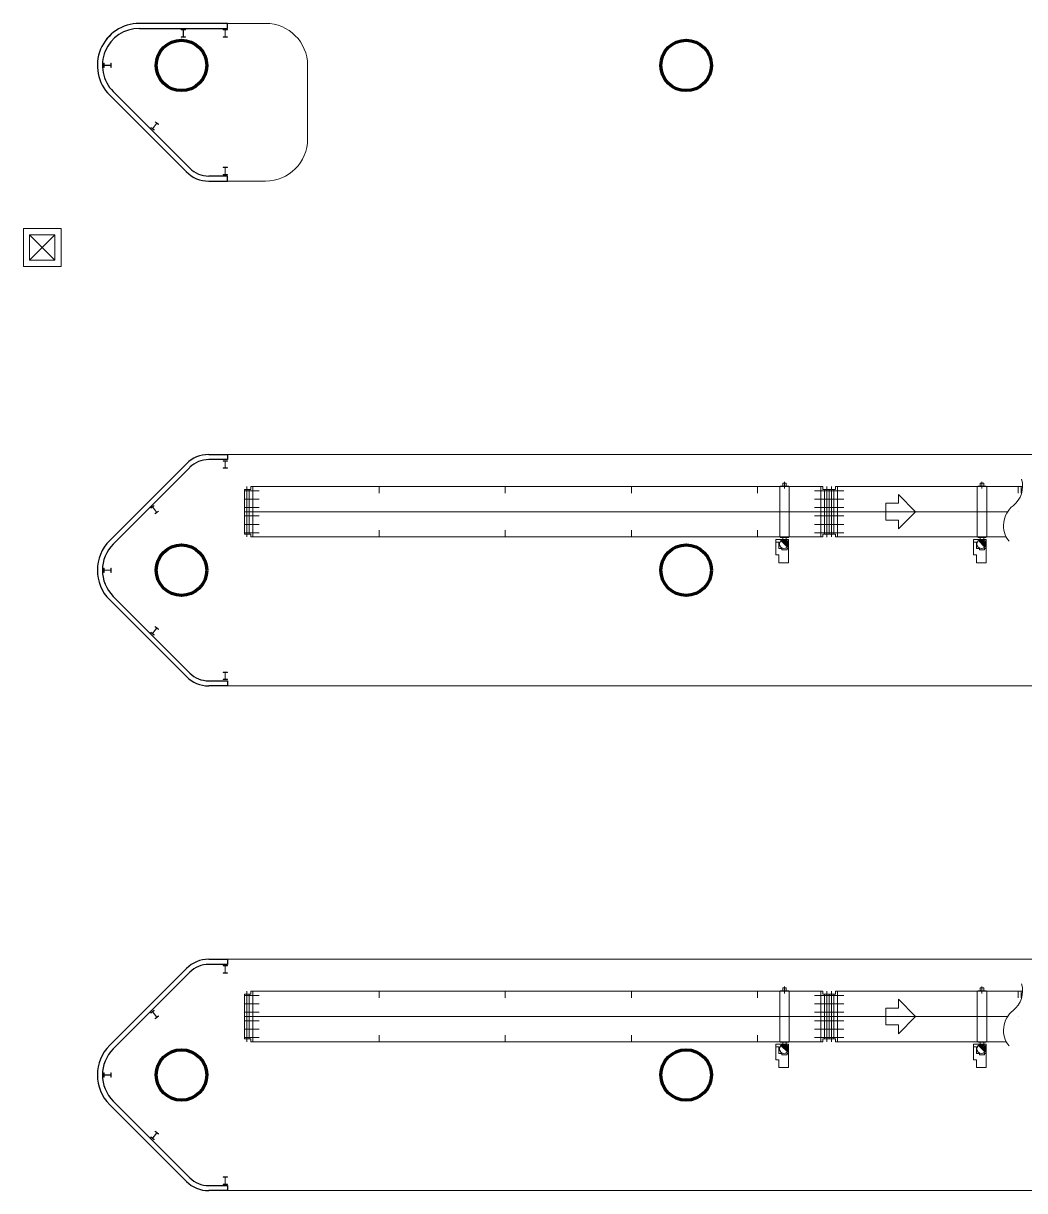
# Model space of a CAD drawing. Header units: metres. Extents: x 1807 to 3745, y 842 to 1968.
# Drawn here: x 3386.24 to 3410.05, y 1353.25 to 1381 of the extents above; entities that cross this region are included whole.
import ezdxf

# ---------------------------------------------------------------- set-up
doc = ezdxf.new("R2010")
doc.units = ezdxf.units.M
doc.header["$MEASUREMENT"] = 0
doc.layers.add('Level 1', color=7, linetype='Continuous', lineweight=0)

msp = doc.modelspace()

# ---------------------------------------------------------------- linework, layer by layer
at = {"layer": 'Level 1', "color": 7, "linetype": 'Continuous', "lineweight": 0}
for p, q in [((3392, 1381), (3389, 1381)), ((3393, 1378.25), (3393, 1380)), ((3388.293, 1379.293), (3390.116, 1377.47)), ((3390.646, 1377.25), (3392, 1377.25)), ((3387.14, 1376.12), (3386.24, 1376.12)), ((3386.24, 1376.12), (3386.24, 1375.22)), ((3386.39, 1375.37), (3386.99, 1375.97)), ((3386.99, 1375.37), (3386.39, 1375.97)), ((3387.14, 1375.22), (3387.14, 1376.12)), ((3386.24, 1375.22), (3387.14, 1375.22)), ((3427.354, 1370.75), (3390.647, 1370.75)), ((3390.117, 1370.53), (3388.294, 1368.707)), ((3404.3, 1370.07), (3404.3, 1370)), ((3404.3, 1370.07), (3404.38, 1370.07)), ((3404.38, 1370.07), (3404.38, 1370)), ((3408.996, 1370.07), (3408.996, 1370)), ((3408.996, 1370.07), (3409.076, 1370.07)), ((3409.076, 1370.07), (3409.076, 1370)), ((3391.5, 1368.86), (3391.5, 1369.92)), ((3391.5, 1369.92), (3391.65, 1369.92)), ((3391.5, 1369.89), (3391.85, 1369.89)), ((3391.65, 1369.99), (3391.7, 1369.99)), ((3391.65, 1369.92), (3391.65, 1369.99)), ((3405.2, 1369.99), (3391.7, 1369.99)), ((3394.7, 1369.99), (3394.7, 1369.83)), ((3397.7, 1369.99), (3397.7, 1369.83)), ((3400.7, 1369.99), (3400.7, 1369.83)), ((3403.7, 1369.99), (3403.7, 1369.83)), ((3404.24, 1370), (3404.44, 1370)), ((3405.4, 1369.89), (3405.05, 1369.89)), ((3405.25, 1369.99), (3405.2, 1369.99)), ((3405.25, 1369.92), (3405.25, 1369.99)), ((3405.4, 1369.92), (3405.25, 1369.92)), ((3405.4, 1369.92), (3405.4, 1368.86)), ((3405.4, 1368.86), (3405.4, 1369.92)), ((3405.4, 1369.92), (3405.55, 1369.92)), ((3405.4, 1369.89), (3405.75, 1369.89)), ((3405.55, 1369.99), (3405.6, 1369.99)), ((3405.55, 1369.92), (3405.55, 1369.99)), ((3405.6, 1369.99), (3410.001, 1369.99)), ((3407.048, 1369.8), (3407.458, 1369.39)), ((3407.048, 1369.59), (3407.048, 1369.8)), ((3408.936, 1370), (3409.136, 1370)), ((3409.896, 1369.83), (3409.896, 1369.99)), ((3409.964, 1369.83), (3409.964, 1369.99)), ((3391.5, 1369.69), (3391.85, 1369.69)), ((3391.5, 1369.49), (3391.85, 1369.49)), ((3405.4, 1369.69), (3405.05, 1369.69)), ((3405.4, 1369.49), (3405.05, 1369.49)), ((3405.4, 1369.69), (3405.75, 1369.69)), ((3405.4, 1369.49), (3405.75, 1369.49)), ((3406.748, 1369.19), (3406.748, 1369.59)), ((3406.748, 1369.59), (3407.048, 1369.59)), ((3391.499, 1369.389), (3391.501, 1369.391)), ((3391.499, 1369.391), (3391.501, 1369.389)), ((3391.5, 1369.29), (3391.85, 1369.29)), ((3391.699, 1369.389), (3391.701, 1369.391)), ((3391.699, 1369.391), (3391.701, 1369.389)), ((3394.601, 1369.391), (3394.599, 1369.389)), ((3394.601, 1369.389), (3394.599, 1369.391)), ((3394.701, 1369.391), (3394.699, 1369.389)), ((3394.701, 1369.389), (3394.699, 1369.391)), ((3397.601, 1369.391), (3397.599, 1369.389)), ((3397.601, 1369.389), (3397.599, 1369.391)), ((3397.701, 1369.391), (3397.699, 1369.389)), ((3397.701, 1369.389), (3397.699, 1369.391)), ((3400.601, 1369.391), (3400.599, 1369.389)), ((3400.601, 1369.389), (3400.599, 1369.391)), ((3400.701, 1369.391), (3400.699, 1369.389)), ((3400.701, 1369.389), (3400.699, 1369.391)), ((3403.601, 1369.391), (3403.599, 1369.389)), ((3403.601, 1369.389), (3403.599, 1369.391)), ((3403.701, 1369.391), (3403.699, 1369.389)), ((3403.701, 1369.389), (3403.699, 1369.391)), ((3403.701, 1369.389), (3403.699, 1369.391)), ((3403.701, 1369.391), (3403.699, 1369.389)), ((3405.4, 1369.29), (3405.05, 1369.29)), ((3405.201, 1369.391), (3405.199, 1369.389)), ((3405.201, 1369.389), (3405.199, 1369.391)), ((3405.201, 1369.389), (3405.199, 1369.391)), ((3405.201, 1369.391), (3405.199, 1369.389)), ((3405.401, 1369.391), (3405.399, 1369.389)), ((3405.401, 1369.389), (3405.399, 1369.391)), ((3405.399, 1369.389), (3405.401, 1369.391)), ((3405.399, 1369.391), (3405.401, 1369.389)), ((3405.4, 1369.29), (3405.75, 1369.29)), ((3405.599, 1369.389), (3405.601, 1369.391)), ((3405.599, 1369.391), (3405.601, 1369.389)), ((3406.748, 1369.19), (3407.048, 1369.19)), ((3407.048, 1368.98), (3407.458, 1369.39)), ((3407.048, 1368.98), (3407.048, 1369.19)), ((3407.102, 1369.389), (3407.104, 1369.391)), ((3407.102, 1369.391), (3407.104, 1369.389)), ((3407.457, 1369.389), (3407.459, 1369.391)), ((3407.457, 1369.391), (3407.459, 1369.389)), ((3408.397, 1369.389), (3408.395, 1369.391)), ((3408.397, 1369.391), (3408.395, 1369.389)), ((3409.897, 1369.389), (3409.895, 1369.391)), ((3409.897, 1369.391), (3409.895, 1369.389)), ((3391.5, 1369.09), (3391.85, 1369.09)), ((3394.7, 1368.95), (3394.7, 1368.79)), ((3397.7, 1368.95), (3397.7, 1368.79)), ((3400.7, 1368.95), (3400.7, 1368.79)), ((3403.7, 1368.95), (3403.7, 1368.79)), ((3405.4, 1369.09), (3405.05, 1369.09)), ((3405.4, 1369.09), (3405.75, 1369.09)), ((3391.5, 1368.89), (3391.85, 1368.89)), ((3391.5, 1368.86), (3391.65, 1368.86)), ((3391.65, 1368.86), (3391.65, 1368.79)), ((3391.65, 1368.79), (3391.7, 1368.79)), ((3405.2, 1368.79), (3391.7, 1368.79)), ((3404.436, 1368.73), (3404.136, 1368.73)), ((3404.136, 1368.73), (3404.136, 1368.67)), ((3404.208, 1368.67), (3404.136, 1368.67)), ((3404.208, 1368.67), (3404.208, 1368.512)), ((3404.24, 1368.78), (3404.44, 1368.78)), ((3404.408, 1368.548), (3404.254, 1368.703)), ((3404.423, 1368.569), (3404.275, 1368.717)), ((3404.3, 1368.78), (3404.3, 1368.73)), ((3404.433, 1368.594), (3404.3, 1368.727)), ((3404.436, 1368.627), (3404.332, 1368.73)), ((3404.38, 1368.78), (3404.38, 1368.73)), ((3404.436, 1368.73), (3404.436, 1368.512)), ((3405.4, 1368.89), (3405.05, 1368.89)), ((3405.25, 1368.79), (3405.2, 1368.79)), ((3405.4, 1368.86), (3405.25, 1368.86)), ((3405.25, 1368.86), (3405.25, 1368.79)), ((3405.4, 1368.89), (3405.75, 1368.89)), ((3405.4, 1368.86), (3405.55, 1368.86)), ((3405.55, 1368.86), (3405.55, 1368.79)), ((3405.55, 1368.79), (3405.6, 1368.79)), ((3405.6, 1368.79), (3409.613, 1368.79)), ((3409.132, 1368.73), (3408.832, 1368.73)), ((3408.832, 1368.73), (3408.832, 1368.67)), ((3408.904, 1368.67), (3408.832, 1368.67)), ((3408.904, 1368.67), (3408.904, 1368.512)), ((3408.936, 1368.78), (3409.136, 1368.78)), ((3409.104, 1368.548), (3408.95, 1368.703)), ((3409.119, 1368.569), (3408.97, 1368.717)), ((3408.996, 1368.78), (3408.996, 1368.73)), ((3409.128, 1368.594), (3408.996, 1368.727)), ((3409.132, 1368.627), (3409.028, 1368.73)), ((3409.076, 1368.78), (3409.076, 1368.73)), ((3409.132, 1368.73), (3409.132, 1368.512)), ((3404.28, 1368.512), (3404.208, 1368.512)), ((3404.28, 1368.512), (3404.28, 1368.482)), ((3404.4, 1368.482), (3404.28, 1368.482)), ((3404.436, 1368.512), (3404.4, 1368.512)), ((3404.4, 1368.512), (3404.4, 1368.482)), ((3408.976, 1368.512), (3408.904, 1368.512)), ((3409.096, 1368.482), (3408.975, 1368.482)), ((3408.976, 1368.512), (3408.976, 1368.482)), ((3409.132, 1368.512), (3409.096, 1368.512)), ((3409.096, 1368.512), (3409.096, 1368.482)), ((3388.294, 1367.293), (3390.117, 1365.47)), ((3390.647, 1365.25), (3427.354, 1365.25)), ((3427.354, 1358.75), (3390.647, 1358.75)), ((3390.117, 1358.53), (3388.294, 1356.707)), ((3391.5, 1356.86), (3391.5, 1357.92)), ((3391.5, 1357.92), (3391.65, 1357.92)), ((3391.5, 1357.89), (3391.85, 1357.89)), ((3391.65, 1357.99), (3391.7, 1357.99)), ((3391.65, 1357.92), (3391.65, 1357.99)), ((3405.2, 1357.99), (3391.7, 1357.99)), ((3394.7, 1357.99), (3394.7, 1357.83)), ((3397.7, 1357.99), (3397.7, 1357.83)), ((3400.7, 1357.99), (3400.7, 1357.83)), ((3403.7, 1357.99), (3403.7, 1357.83)), ((3404.24, 1358), (3404.44, 1358)), ((3404.3, 1358.07), (3404.3, 1358)), ((3404.3, 1358.07), (3404.38, 1358.07)), ((3404.38, 1358.07), (3404.38, 1358)), ((3405.4, 1357.89), (3405.05, 1357.89)), ((3405.25, 1357.99), (3405.2, 1357.99)), ((3405.25, 1357.92), (3405.25, 1357.99)), ((3405.4, 1357.92), (3405.25, 1357.92)), ((3405.4, 1357.92), (3405.4, 1356.86)), ((3405.4, 1356.86), (3405.4, 1357.92)), ((3405.4, 1357.92), (3405.55, 1357.92)), ((3405.4, 1357.89), (3405.75, 1357.89)), ((3405.55, 1357.99), (3405.6, 1357.99)), ((3405.55, 1357.92), (3405.55, 1357.99)), ((3405.6, 1357.99), (3410.001, 1357.99)), ((3408.936, 1358), (3409.136, 1358)), ((3408.996, 1358.07), (3408.996, 1358)), ((3408.996, 1358.07), (3409.076, 1358.07)), ((3409.076, 1358.07), (3409.076, 1358)), ((3409.896, 1357.83), (3409.896, 1357.99)), ((3409.964, 1357.83), (3409.964, 1357.99)), ((3391.5, 1357.69), (3391.85, 1357.69)), ((3405.4, 1357.69), (3405.05, 1357.69)), ((3405.4, 1357.69), (3405.75, 1357.69)), ((3406.748, 1357.19), (3406.748, 1357.59)), ((3406.748, 1357.59), (3407.048, 1357.59)), ((3407.048, 1357.8), (3407.458, 1357.39)), ((3407.048, 1357.59), (3407.048, 1357.8)), ((3391.499, 1357.389), (3391.501, 1357.391)), ((3391.499, 1357.391), (3391.501, 1357.389)), ((3391.5, 1357.49), (3391.85, 1357.49)), ((3391.5, 1357.29), (3391.85, 1357.29)), ((3391.699, 1357.389), (3391.701, 1357.391)), ((3391.699, 1357.391), (3391.701, 1357.389)), ((3394.601, 1357.391), (3394.599, 1357.389)), ((3394.601, 1357.389), (3394.599, 1357.391)), ((3394.701, 1357.391), (3394.699, 1357.389)), ((3394.701, 1357.389), (3394.699, 1357.391)), ((3397.601, 1357.391), (3397.599, 1357.389)), ((3397.601, 1357.389), (3397.599, 1357.391)), ((3397.701, 1357.391), (3397.699, 1357.389)), ((3397.701, 1357.389), (3397.699, 1357.391)), ((3400.601, 1357.391), (3400.599, 1357.389)), ((3400.601, 1357.389), (3400.599, 1357.391)), ((3400.701, 1357.391), (3400.699, 1357.389)), ((3400.701, 1357.389), (3400.699, 1357.391)), ((3403.601, 1357.391), (3403.599, 1357.389)), ((3403.601, 1357.389), (3403.599, 1357.391)), ((3403.701, 1357.391), (3403.699, 1357.389)), ((3403.701, 1357.389), (3403.699, 1357.391)), ((3403.701, 1357.389), (3403.699, 1357.391)), ((3403.701, 1357.391), (3403.699, 1357.389)), ((3405.4, 1357.49), (3405.05, 1357.49)), ((3405.4, 1357.29), (3405.05, 1357.29)), ((3405.201, 1357.391), (3405.199, 1357.389)), ((3405.201, 1357.389), (3405.199, 1357.391)), ((3405.201, 1357.389), (3405.199, 1357.391)), ((3405.201, 1357.391), (3405.199, 1357.389)), ((3405.401, 1357.391), (3405.399, 1357.389)), ((3405.401, 1357.389), (3405.399, 1357.391)), ((3405.399, 1357.389), (3405.401, 1357.391)), ((3405.399, 1357.391), (3405.401, 1357.389)), ((3405.4, 1357.49), (3405.75, 1357.49)), ((3405.4, 1357.29), (3405.75, 1357.29)), ((3405.599, 1357.389), (3405.601, 1357.391)), ((3405.599, 1357.391), (3405.601, 1357.389)), ((3407.048, 1356.98), (3407.458, 1357.39)), ((3407.102, 1357.389), (3407.104, 1357.391)), ((3407.102, 1357.391), (3407.104, 1357.389)), ((3407.457, 1357.389), (3407.459, 1357.391)), ((3407.457, 1357.391), (3407.459, 1357.389)), ((3408.397, 1357.389), (3408.395, 1357.391)), ((3408.397, 1357.391), (3408.395, 1357.389)), ((3409.897, 1357.389), (3409.895, 1357.391)), ((3409.897, 1357.391), (3409.895, 1357.389)), ((3391.5, 1357.09), (3391.85, 1357.09)), ((3405.4, 1357.09), (3405.05, 1357.09)), ((3405.4, 1357.09), (3405.75, 1357.09)), ((3406.748, 1357.19), (3407.048, 1357.19)), ((3407.048, 1356.98), (3407.048, 1357.19)), ((3391.5, 1356.89), (3391.85, 1356.89)), ((3391.5, 1356.86), (3391.65, 1356.86)), ((3391.65, 1356.86), (3391.65, 1356.79)), ((3391.65, 1356.79), (3391.7, 1356.79)), ((3405.2, 1356.79), (3391.7, 1356.79)), ((3394.7, 1356.95), (3394.7, 1356.79)), ((3397.7, 1356.95), (3397.7, 1356.79)), ((3400.7, 1356.95), (3400.7, 1356.79)), ((3403.7, 1356.95), (3403.7, 1356.79)), ((3404.436, 1356.73), (3404.136, 1356.73)), ((3404.136, 1356.73), (3404.136, 1356.67)), ((3404.24, 1356.78), (3404.44, 1356.78)), ((3404.408, 1356.548), (3404.254, 1356.703)), ((3404.423, 1356.569), (3404.275, 1356.717)), ((3404.3, 1356.78), (3404.3, 1356.73)), ((3404.433, 1356.594), (3404.3, 1356.727)), ((3404.436, 1356.627), (3404.332, 1356.73)), ((3404.38, 1356.78), (3404.38, 1356.73)), ((3404.436, 1356.73), (3404.436, 1356.512)), ((3405.4, 1356.89), (3405.05, 1356.89)), ((3405.25, 1356.79), (3405.2, 1356.79)), ((3405.4, 1356.86), (3405.25, 1356.86)), ((3405.25, 1356.86), (3405.25, 1356.79)), ((3405.4, 1356.89), (3405.75, 1356.89)), ((3405.4, 1356.86), (3405.55, 1356.86)), ((3405.55, 1356.86), (3405.55, 1356.79)), ((3405.55, 1356.79), (3405.6, 1356.79)), ((3405.6, 1356.79), (3409.613, 1356.79)), ((3409.132, 1356.73), (3408.832, 1356.73)), ((3408.832, 1356.73), (3408.832, 1356.67)), ((3408.936, 1356.78), (3409.136, 1356.78)), ((3409.104, 1356.548), (3408.95, 1356.703)), ((3409.119, 1356.569), (3408.97, 1356.717)), ((3408.996, 1356.78), (3408.996, 1356.73)), ((3409.128, 1356.594), (3408.996, 1356.727)), ((3409.132, 1356.627), (3409.028, 1356.73)), ((3409.076, 1356.78), (3409.076, 1356.73)), ((3409.132, 1356.73), (3409.132, 1356.512)), ((3404.208, 1356.67), (3404.136, 1356.67)), ((3404.208, 1356.67), (3404.208, 1356.512)), ((3404.28, 1356.512), (3404.208, 1356.512)), ((3404.28, 1356.512), (3404.28, 1356.482)), ((3404.4, 1356.482), (3404.28, 1356.482)), ((3404.436, 1356.512), (3404.4, 1356.512)), ((3404.4, 1356.512), (3404.4, 1356.482)), ((3408.904, 1356.67), (3408.832, 1356.67)), ((3408.904, 1356.67), (3408.904, 1356.512)), ((3408.976, 1356.512), (3408.904, 1356.512)), ((3409.096, 1356.482), (3408.975, 1356.482)), ((3408.976, 1356.512), (3408.976, 1356.482)), ((3409.132, 1356.512), (3409.096, 1356.512)), ((3409.096, 1356.512), (3409.096, 1356.482)), ((3388.294, 1355.293), (3390.117, 1353.47)), ((3390.647, 1353.25), (3427.354, 1353.25))]:
    msp.add_line(p, q, dxfattribs=at)
at = {"layer": 'Level 1', "color": 7, "linetype": 'Continuous', "lineweight": 30}
for p, q in [((3391.091, 1381), (3389, 1381)), ((3389, 1380.88), (3391.091, 1380.88)), ((3389, 1380.88), (3389, 1380.88)), ((3391.091, 1380.88), (3391.091, 1381)), ((3388.294, 1379.293), (3390.117, 1377.47)), ((3390.201, 1377.555), (3388.379, 1379.378)), ((3391.091, 1377.37), (3390.647, 1377.37)), ((3390.647, 1377.25), (3391.091, 1377.25)), ((3391.091, 1377.25), (3391.091, 1377.37)), ((3390.647, 1370.75), (3391.091, 1370.75)), ((3391.091, 1370.63), (3390.647, 1370.63)), ((3391.091, 1370.75), (3391.091, 1370.63)), ((3388.294, 1368.707), (3390.117, 1370.53)), ((3390.201, 1370.445), (3388.379, 1368.622)), ((3390.117, 1365.47), (3388.294, 1367.293)), ((3388.379, 1367.378), (3390.201, 1365.555)), ((3390.647, 1365.37), (3391.091, 1365.37)), ((3391.091, 1365.37), (3391.091, 1365.25)), ((3391.091, 1365.25), (3390.647, 1365.25)), ((3390.647, 1358.75), (3391.091, 1358.75)), ((3391.091, 1358.75), (3391.091, 1358.63)), ((3388.294, 1356.707), (3390.117, 1358.53)), ((3390.201, 1358.445), (3388.379, 1356.622)), ((3391.091, 1358.63), (3390.647, 1358.63)), ((3388.379, 1355.378), (3390.201, 1353.555)), ((3390.117, 1353.47), (3388.294, 1355.293)), ((3390.647, 1353.37), (3391.091, 1353.37)), ((3391.091, 1353.37), (3391.091, 1353.25)), ((3391.091, 1353.25), (3390.647, 1353.25))]:
    msp.add_line(p, q, dxfattribs=at)
at = {"layer": 'Level 1', "color": 7, "linetype": 'Continuous', "lineweight": 13}
for p, q in [((3389.995, 1380.85), (3390.096, 1380.85)), ((3389.995, 1380.842), (3389.995, 1380.85)), ((3390.036, 1380.842), (3389.995, 1380.842)), ((3390.096, 1380.842), (3390.056, 1380.842)), ((3390.096, 1380.85), (3390.096, 1380.842)), ((3390.99, 1380.85), (3391.091, 1380.85)), ((3390.99, 1380.842), (3390.99, 1380.85)), ((3391.031, 1380.842), (3390.99, 1380.842)), ((3391.091, 1380.842), (3391.05, 1380.842)), ((3391.091, 1380.85), (3391.091, 1380.842)), ((3389.995, 1380.672), (3389.995, 1380.68)), ((3389.995, 1380.68), (3390.036, 1380.68)), ((3390.096, 1380.672), (3389.995, 1380.672)), ((3390.043, 1380.688), (3390.043, 1380.834)), ((3390.048, 1380.834), (3390.048, 1380.688)), ((3390.056, 1380.68), (3390.096, 1380.68)), ((3390.096, 1380.68), (3390.096, 1380.672)), ((3390.99, 1380.672), (3390.99, 1380.68)), ((3390.99, 1380.68), (3391.031, 1380.68)), ((3391.091, 1380.672), (3390.99, 1380.672)), ((3391.038, 1380.688), (3391.038, 1380.834)), ((3391.043, 1380.834), (3391.043, 1380.688)), ((3391.05, 1380.68), (3391.091, 1380.68)), ((3391.091, 1380.68), (3391.091, 1380.672)), ((3388.151, 1380.051), (3388.151, 1379.949)), ((3388.159, 1380.051), (3388.151, 1380.051)), ((3388.159, 1380.01), (3388.159, 1380.051)), ((3388.329, 1380.051), (3388.321, 1380.051)), ((3388.321, 1380.051), (3388.321, 1380.01)), ((3388.329, 1379.949), (3388.329, 1380.051)), ((3388.151, 1379.949), (3388.159, 1379.949)), ((3388.159, 1379.949), (3388.159, 1379.99)), ((3388.313, 1380.002), (3388.166, 1380.002)), ((3388.166, 1379.998), (3388.313, 1379.998)), ((3388.321, 1379.99), (3388.321, 1379.949)), ((3388.321, 1379.949), (3388.329, 1379.949)), ((3389.405, 1378.62), (3389.316, 1378.504)), ((3389.376, 1378.662), (3389.371, 1378.656)), ((3389.371, 1378.656), (3389.404, 1378.631)), ((3389.457, 1378.6), (3389.376, 1378.662)), ((3389.273, 1378.527), (3389.268, 1378.521)), ((3389.268, 1378.521), (3389.349, 1378.459)), ((3389.305, 1378.502), (3389.273, 1378.527)), ((3389.32, 1378.501), (3389.409, 1378.617)), ((3389.353, 1378.465), (3389.321, 1378.49)), ((3389.349, 1378.459), (3389.353, 1378.465)), ((3389.42, 1378.619), (3389.452, 1378.594)), ((3389.452, 1378.594), (3389.457, 1378.6)), ((3391.091, 1377.578), (3390.99, 1377.578)), ((3390.99, 1377.578), (3390.99, 1377.57)), ((3390.99, 1377.57), (3391.031, 1377.57)), ((3391.038, 1377.562), (3391.038, 1377.416)), ((3391.043, 1377.416), (3391.043, 1377.562)), ((3391.05, 1377.57), (3391.091, 1377.57)), ((3391.091, 1377.57), (3391.091, 1377.578)), ((3391.031, 1377.408), (3390.99, 1377.408)), ((3390.99, 1377.408), (3390.99, 1377.4)), ((3390.99, 1377.4), (3391.091, 1377.4)), ((3391.091, 1377.408), (3391.05, 1377.408)), ((3391.091, 1377.4), (3391.091, 1377.408)), ((3386.99, 1375.97), (3386.39, 1375.97)), ((3386.39, 1375.97), (3386.39, 1375.37)), ((3386.99, 1375.37), (3386.99, 1375.97)), ((3386.39, 1375.37), (3386.99, 1375.37)), ((3390.99, 1370.6), (3391.091, 1370.6)), ((3390.99, 1370.592), (3390.99, 1370.6)), ((3391.031, 1370.592), (3390.99, 1370.592)), ((3391.038, 1370.438), (3391.038, 1370.584)), ((3391.043, 1370.584), (3391.043, 1370.438)), ((3391.091, 1370.592), (3391.05, 1370.592)), ((3391.091, 1370.6), (3391.091, 1370.592)), ((3390.99, 1370.422), (3390.99, 1370.43)), ((3390.99, 1370.43), (3391.031, 1370.43)), ((3391.091, 1370.422), (3390.99, 1370.422)), ((3391.05, 1370.43), (3391.091, 1370.43)), ((3391.091, 1370.43), (3391.091, 1370.422)), ((3389.268, 1369.479), (3389.349, 1369.541)), ((3389.273, 1369.473), (3389.268, 1369.479)), ((3389.305, 1369.498), (3389.273, 1369.473)), ((3389.405, 1369.38), (3389.316, 1369.496)), ((3389.32, 1369.499), (3389.409, 1369.383)), ((3389.353, 1369.535), (3389.321, 1369.51)), ((3389.349, 1369.541), (3389.353, 1369.535)), ((3389.371, 1369.344), (3389.404, 1369.369)), ((3389.376, 1369.338), (3389.371, 1369.344)), ((3389.457, 1369.4), (3389.376, 1369.338)), ((3389.42, 1369.381), (3389.452, 1369.406)), ((3389.452, 1369.406), (3389.457, 1369.4)), ((3388.151, 1368.051), (3388.151, 1367.949)), ((3388.159, 1368.051), (3388.151, 1368.051)), ((3388.151, 1367.949), (3388.159, 1367.949)), ((3388.159, 1368.01), (3388.159, 1368.051)), ((3388.159, 1367.949), (3388.159, 1367.99)), ((3388.313, 1368.002), (3388.166, 1368.002)), ((3388.166, 1367.998), (3388.313, 1367.998)), ((3388.329, 1368.051), (3388.321, 1368.051)), ((3388.321, 1368.051), (3388.321, 1368.01)), ((3388.321, 1367.99), (3388.321, 1367.949)), ((3388.321, 1367.949), (3388.329, 1367.949)), ((3388.329, 1367.949), (3388.329, 1368.051)), ((3389.273, 1366.527), (3389.268, 1366.521)), ((3389.268, 1366.521), (3389.349, 1366.459)), ((3389.305, 1366.502), (3389.273, 1366.527)), ((3389.405, 1366.62), (3389.316, 1366.504)), ((3389.32, 1366.501), (3389.409, 1366.617)), ((3389.353, 1366.465), (3389.321, 1366.49)), ((3389.349, 1366.459), (3389.353, 1366.465)), ((3389.376, 1366.662), (3389.371, 1366.656)), ((3389.371, 1366.656), (3389.404, 1366.631)), ((3389.457, 1366.6), (3389.376, 1366.662)), ((3389.42, 1366.619), (3389.452, 1366.594)), ((3389.452, 1366.594), (3389.457, 1366.6)), ((3391.091, 1365.578), (3390.99, 1365.578)), ((3390.99, 1365.578), (3390.99, 1365.57)), ((3391.091, 1365.57), (3391.091, 1365.578)), ((3390.99, 1365.57), (3391.031, 1365.57)), ((3391.031, 1365.408), (3390.99, 1365.408)), ((3390.99, 1365.408), (3390.99, 1365.4)), ((3390.99, 1365.4), (3391.091, 1365.4)), ((3391.038, 1365.562), (3391.038, 1365.416)), ((3391.043, 1365.416), (3391.043, 1365.562)), ((3391.05, 1365.57), (3391.091, 1365.57)), ((3391.091, 1365.408), (3391.05, 1365.408)), ((3391.091, 1365.4), (3391.091, 1365.408)), ((3390.99, 1358.6), (3391.091, 1358.6)), ((3390.99, 1358.592), (3390.99, 1358.6)), ((3391.031, 1358.592), (3390.99, 1358.592)), ((3390.99, 1358.422), (3390.99, 1358.43)), ((3390.99, 1358.43), (3391.031, 1358.43)), ((3391.091, 1358.422), (3390.99, 1358.422)), ((3391.038, 1358.438), (3391.038, 1358.584)), ((3391.043, 1358.584), (3391.043, 1358.438)), ((3391.091, 1358.592), (3391.05, 1358.592)), ((3391.05, 1358.43), (3391.091, 1358.43)), ((3391.091, 1358.6), (3391.091, 1358.592)), ((3391.091, 1358.43), (3391.091, 1358.422)), ((3389.268, 1357.479), (3389.349, 1357.541)), ((3389.353, 1357.535), (3389.321, 1357.51)), ((3389.349, 1357.541), (3389.353, 1357.535)), ((3389.273, 1357.473), (3389.268, 1357.479)), ((3389.305, 1357.498), (3389.273, 1357.473)), ((3389.405, 1357.38), (3389.316, 1357.496)), ((3389.32, 1357.499), (3389.409, 1357.383)), ((3389.371, 1357.344), (3389.404, 1357.369)), ((3389.376, 1357.338), (3389.371, 1357.344)), ((3389.457, 1357.4), (3389.376, 1357.338)), ((3389.42, 1357.381), (3389.452, 1357.406)), ((3389.452, 1357.406), (3389.457, 1357.4)), ((3388.151, 1356.051), (3388.151, 1355.949)), ((3388.159, 1356.051), (3388.151, 1356.051)), ((3388.151, 1355.949), (3388.159, 1355.949)), ((3388.159, 1356.01), (3388.159, 1356.051)), ((3388.159, 1355.949), (3388.159, 1355.99)), ((3388.313, 1356.002), (3388.166, 1356.002)), ((3388.166, 1355.998), (3388.313, 1355.998)), ((3388.329, 1356.051), (3388.321, 1356.051)), ((3388.321, 1356.051), (3388.321, 1356.01)), ((3388.321, 1355.99), (3388.321, 1355.949)), ((3388.321, 1355.949), (3388.329, 1355.949)), ((3388.329, 1355.949), (3388.329, 1356.051)), ((3389.273, 1354.527), (3389.268, 1354.521)), ((3389.268, 1354.521), (3389.349, 1354.459)), ((3389.305, 1354.502), (3389.273, 1354.527)), ((3389.405, 1354.62), (3389.316, 1354.504)), ((3389.32, 1354.501), (3389.409, 1354.617)), ((3389.353, 1354.465), (3389.321, 1354.49)), ((3389.376, 1354.662), (3389.371, 1354.656)), ((3389.371, 1354.656), (3389.404, 1354.631)), ((3389.457, 1354.6), (3389.376, 1354.662)), ((3389.42, 1354.619), (3389.452, 1354.594)), ((3389.452, 1354.594), (3389.457, 1354.6)), ((3389.349, 1354.459), (3389.353, 1354.465)), ((3391.091, 1353.578), (3390.99, 1353.578)), ((3390.99, 1353.578), (3390.99, 1353.57)), ((3390.99, 1353.57), (3391.031, 1353.57)), ((3391.031, 1353.408), (3390.99, 1353.408)), ((3390.99, 1353.408), (3390.99, 1353.4)), ((3390.99, 1353.4), (3391.091, 1353.4)), ((3391.038, 1353.562), (3391.038, 1353.416)), ((3391.043, 1353.416), (3391.043, 1353.562)), ((3391.05, 1353.57), (3391.091, 1353.57)), ((3391.091, 1353.408), (3391.05, 1353.408)), ((3391.091, 1353.57), (3391.091, 1353.578)), ((3391.091, 1353.4), (3391.091, 1353.408))]:
    msp.add_line(p, q, dxfattribs=at)
at = {"layer": 'Level 1', "color": 7, "linetype": 'Continuous', "lineweight": 0, "ltscale": 4}
for p, q in [((3404.34, 1369.94), (3404.34, 1370.104)), ((3409.036, 1369.94), (3409.036, 1370.104)), ((3391.555, 1368.79), (3391.555, 1369.991)), ((3391.61, 1368.86), (3391.61, 1369.92)), ((3391.7, 1368.79), (3391.7, 1369.99)), ((3404.227, 1369.99), (3404.227, 1368.79)), ((3404.453, 1369.99), (3404.453, 1368.79)), ((3405.2, 1369.99), (3405.2, 1368.79)), ((3405.29, 1369.92), (3405.29, 1368.86)), ((3405.345, 1369.99), (3405.345, 1368.789)), ((3405.455, 1368.79), (3405.455, 1369.991)), ((3405.51, 1368.86), (3405.51, 1369.92)), ((3405.6, 1368.79), (3405.6, 1369.99)), ((3408.923, 1369.99), (3408.923, 1368.79)), ((3409.149, 1369.99), (3409.149, 1368.79)), ((3409.645, 1369.39), (3391.5, 1369.39)), ((3404.136, 1368.67), (3404.136, 1368.362)), ((3408.832, 1368.67), (3408.832, 1368.362)), ((3404.208, 1368.362), (3404.136, 1368.362)), ((3404.208, 1368.362), (3404.208, 1368.174)), ((3404.436, 1368.174), (3404.436, 1368.512)), ((3408.904, 1368.362), (3408.832, 1368.362)), ((3408.904, 1368.362), (3408.904, 1368.174)), ((3409.132, 1368.174), (3409.132, 1368.512)), ((3404.208, 1368.174), (3404.436, 1368.174)), ((3408.904, 1368.174), (3409.132, 1368.174)), ((3404.34, 1357.94), (3404.34, 1358.104)), ((3409.036, 1357.94), (3409.036, 1358.104)), ((3391.555, 1356.79), (3391.555, 1357.991)), ((3391.61, 1356.86), (3391.61, 1357.92)), ((3391.7, 1356.79), (3391.7, 1357.99)), ((3404.227, 1357.99), (3404.227, 1356.79)), ((3404.453, 1357.99), (3404.453, 1356.79)), ((3405.2, 1357.99), (3405.2, 1356.79)), ((3405.29, 1357.92), (3405.29, 1356.86)), ((3405.345, 1357.99), (3405.345, 1356.789)), ((3405.455, 1356.79), (3405.455, 1357.991)), ((3405.51, 1356.86), (3405.51, 1357.92)), ((3405.6, 1356.79), (3405.6, 1357.99)), ((3408.923, 1357.99), (3408.923, 1356.79)), ((3409.149, 1357.99), (3409.149, 1356.79)), ((3409.645, 1357.39), (3391.5, 1357.39)), ((3404.136, 1356.67), (3404.136, 1356.362)), ((3404.436, 1356.174), (3404.436, 1356.512)), ((3408.832, 1356.67), (3408.832, 1356.362)), ((3409.132, 1356.174), (3409.132, 1356.512)), ((3404.208, 1356.362), (3404.136, 1356.362)), ((3404.208, 1356.362), (3404.208, 1356.174)), ((3404.208, 1356.174), (3404.436, 1356.174)), ((3408.904, 1356.362), (3408.832, 1356.362)), ((3408.904, 1356.362), (3408.904, 1356.174)), ((3408.904, 1356.174), (3409.132, 1356.174))]:
    msp.add_line(p, q, dxfattribs=at)
at = {"layer": 'Level 1', "color": 7, "linetype": 'Continuous', "lineweight": 70}
for centre in [(3390, 1380), (3402, 1380), (3390, 1368), (3402, 1368), (3390, 1356), (3402, 1356)]:
    msp.add_circle(centre, 0.6, dxfattribs=at)
at = {"layer": 'Level 1', "color": 7, "linetype": 'Continuous', "lineweight": 0}
for centre in [(3404.327, 1368.621), (3409.023, 1368.621), (3404.327, 1356.621), (3409.023, 1356.621)]:
    msp.add_circle(centre, 0.109, dxfattribs=at)
for centre, radius, start, end in [((3389, 1380), 1, 90, 224.9933), ((3392, 1380), 1, 0, 90), ((3392, 1378.25), 1, 270, 0), ((3390.646, 1378), 0.75, 224.993, 270), ((3390.647, 1370), 0.75, 90, 135.0068), ((3409.401, 1370.002), 0.6, 308.6752, 15.8543), ((3410.148, 1369.063), 0.6, 128.2855, 218.5589), ((3389.001, 1368), 1, 135.0069, 224.9933), ((3390.647, 1366), 0.75, 224.993, 270), ((3390.647, 1358), 0.75, 90, 135.0068), ((3409.401, 1358.002), 0.6, 308.6752, 15.8543), ((3410.148, 1357.063), 0.6, 128.2855, 218.5589), ((3389.001, 1356), 1, 135.0069, 224.9933), ((3390.647, 1354), 0.75, 224.993, 270)]:
    msp.add_arc(centre, radius, start, end, dxfattribs=at)
at = {"layer": 'Level 1', "color": 7, "linetype": 'Continuous', "lineweight": 30}
for centre, radius, start, end in [((3389.001, 1380), 1, 90.0568, 224.9935), ((3389.001, 1380), 0.88, 90.0568, 224.9935), ((3390.647, 1378), 0.63, 224.995, 269.9993), ((3390.647, 1378), 0.75, 224.995, 269.9993), ((3390.647, 1370), 0.75, 90.0022, 135.0036), ((3390.647, 1370), 0.63, 90.0022, 135.0036), ((3389.001, 1368), 1, 135.0065, 224.9935), ((3389.001, 1368), 0.88, 135.0065, 224.9935), ((3390.647, 1366), 0.75, 224.995, 269.9993), ((3390.647, 1366), 0.63, 224.995, 269.9993), ((3390.647, 1358), 0.75, 90.0022, 135.0036), ((3390.647, 1358), 0.63, 90.0022, 135.0036), ((3389.001, 1356), 1, 135.0065, 224.9935), ((3389.001, 1356), 0.88, 135.0065, 224.9935), ((3390.647, 1354), 0.75, 224.995, 269.9993), ((3390.647, 1354), 0.63, 224.995, 269.9993)]:
    msp.add_arc(centre, radius, start, end, dxfattribs=at)
at = {"layer": 'Level 1', "color": 7, "linetype": 'Continuous', "lineweight": 13}
for centre, start, end in [((3390.036, 1380.834), 0, 90), ((3390.056, 1380.834), 90, 180), ((3391.031, 1380.834), 0, 90), ((3391.05, 1380.834), 90, 180), ((3390.036, 1380.688), 270, 0), ((3390.056, 1380.688), 180, 270), ((3391.031, 1380.688), 270, 0), ((3391.05, 1380.688), 180, 270), ((3388.166, 1380.01), 180, 270), ((3388.313, 1380.01), 270, 0), ((3388.166, 1379.99), 90, 180), ((3388.313, 1379.99), 0, 90), ((3389.399, 1378.625), 322.5, 52.5), ((3389.415, 1378.613), 52.5, 142.5), ((3389.31, 1378.508), 232.5, 322.5), ((3389.326, 1378.496), 142.5, 232.5), ((3391.031, 1377.562), 0, 90), ((3391.05, 1377.562), 90, 180), ((3391.031, 1377.416), 270, 0), ((3391.05, 1377.416), 180, 270), ((3391.031, 1370.584), 0, 90), ((3391.05, 1370.584), 90, 180), ((3391.031, 1370.438), 270, 0), ((3391.05, 1370.438), 180, 270), ((3389.31, 1369.492), 37.5, 127.5), ((3389.326, 1369.504), 127.5, 217.5), ((3389.399, 1369.375), 307.5, 37.5), ((3389.415, 1369.387), 217.5, 307.5), ((3388.166, 1368.01), 180, 270), ((3388.166, 1367.99), 90, 180), ((3388.313, 1368.01), 270, 0), ((3388.313, 1367.99), 0, 90), ((3389.31, 1366.508), 232.5, 322.5), ((3389.326, 1366.496), 142.5, 232.5), ((3389.399, 1366.625), 322.5, 52.5), ((3389.415, 1366.613), 52.5, 142.5), ((3391.031, 1365.562), 0, 90), ((3391.031, 1365.416), 270, 0), ((3391.05, 1365.562), 90, 180), ((3391.05, 1365.416), 180, 270), ((3391.031, 1358.584), 0, 90), ((3391.031, 1358.438), 270, 0), ((3391.05, 1358.584), 90, 180), ((3391.05, 1358.438), 180, 270), ((3389.31, 1357.492), 37.5, 127.5), ((3389.326, 1357.504), 127.5, 217.5), ((3389.399, 1357.375), 307.5, 37.5), ((3389.415, 1357.387), 217.5, 307.5), ((3388.166, 1356.01), 180, 270), ((3388.166, 1355.99), 90, 180), ((3388.313, 1356.01), 270, 0), ((3388.313, 1355.99), 0, 90), ((3389.31, 1354.508), 232.5, 322.5), ((3389.326, 1354.496), 142.5, 232.5), ((3389.399, 1354.625), 322.5, 52.5), ((3389.415, 1354.613), 52.5, 142.5), ((3391.031, 1353.562), 0, 90), ((3391.031, 1353.416), 270, 0), ((3391.05, 1353.562), 90, 180), ((3391.05, 1353.416), 180, 270)]:
    msp.add_arc(centre, 0.0076, start, end, dxfattribs=at)

doc.saveas('drawing.dxf')
